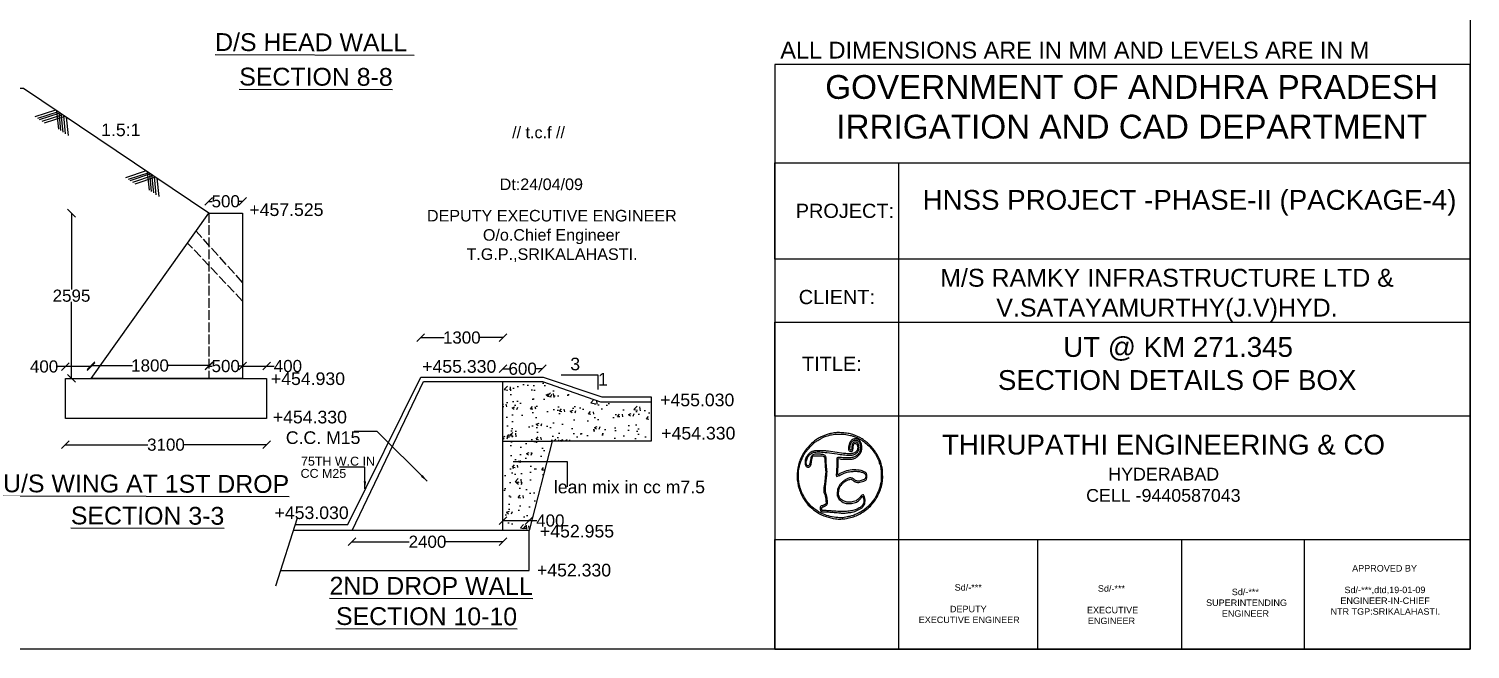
# Model space of a CAD drawing. Header units: millimetres. Extents: x 5124 to 6568637, y 2311 to 91879094.
# Drawn here: x 3734995 to 3752800, y 45938941 to 45946603 of the extents above; entities that cross this region are included whole.
import ezdxf

# ---------------------------------------------------------------- set-up
doc = ezdxf.new("R2010")
doc.units = ezdxf.units.MM
doc.header["$MEASUREMENT"] = 0
doc.linetypes.add('ACAD_ISO02W100', pattern=[15, 12, -3])
for name, color, linetype in [('DIMENSION', 7, 'Continuous'), ('DRAWING', 7, 'Continuous'), ('TEXT', 7, 'Continuous')]:
    doc.layers.add(name, color=color, linetype=linetype)
doc.styles.get("Standard").update_dxf_attribs({"font": 'arial.ttf', "height": 150})
doc.dimstyles.get("Standard").update_dxf_attribs({"dimtxt": 200, "dimasz": 110, "dimexe": 0.18, "dimexo": 0.0625, "dimgap": 0.09, "dimtad": 0, "dimtih": 1, "dimtoh": 1, "dimdec": 0, "dimzin": 0, "dimdsep": 46, "dimtxsty": 'Standard', "dimblk": 'OBLIQUE', "dimcen": 0.09, "dimse1": 1, "dimse2": 1, "dimadec": 0, "dimazin": 0, "dimtfac": 1, "dimtdec": 0, "dimtofl": 0, "dimtmove": 0, "dimatfit": 3, "dimfxl": 1, "dimtolj": 1, "dimtzin": 0, "dimarcsym": 0})

# ---------------------------------------------------------------- blocks, each defined once
blk = doc.blocks.new('_Oblique')
at = {"color": 0, "linetype": 'ByBlock', "lineweight": -2}
blk.add_line((-0.5, -0.5), (0.5, 0.5), dxfattribs=at)
blk = doc.blocks.new('*D120')
at = {"layer": 'Defpoints', "color": 0}
for p in [(3737218, 45944472), (3737218, 45944327), (3737635, 45944327)]:
    blk.add_point(p, dxfattribs=at)
at = {"layer": 'DIMENSION', "color": 0, "lineweight": -2}
for p, q in [((3737218, 45944472), (3737261, 45944472)), ((3737635, 45944472), (3737592, 45944472))]:
    blk.add_line(p, q, dxfattribs=at)
at = {"layer": 'DIMENSION', "color": 0, "lineweight": -2, "xscale": 95, "yscale": 95, "zscale": 95, "rotation": 180}
blk.add_blockref('_Oblique', (3737218, 45944472), dxfattribs=at)
at = {"layer": 'DIMENSION', "color": 0, "lineweight": -2, "xscale": 95, "yscale": 95, "zscale": 95}
blk.add_blockref('_Oblique', (3737635, 45944472), dxfattribs=at)
at = {"layer": 'DIMENSION', "color": 0, "insert": (3737427, 45944472), "char_height": 150, "attachment_point": 5}
blk.add_mtext('\\A1;500', dxfattribs=at)
blk = doc.blocks.new('*D121')
at = {"layer": 'Defpoints', "color": 0}
for p in [(3735447, 45942432), (3735447, 45942285), (3735764, 45942285)]:
    blk.add_point(p, dxfattribs=at)
at = {"layer": 'DIMENSION', "color": 0, "lineweight": -2}
for p, q in [((3735447, 45942432), (3735352, 45942432)), ((3735764, 45942432), (3735447, 45942432))]:
    blk.add_line(p, q, dxfattribs=at)
at = {"layer": 'DIMENSION', "color": 0, "lineweight": -2, "xscale": 95, "yscale": 95, "zscale": 95, "rotation": 180}
blk.add_blockref('_Oblique', (3735447, 45942432), dxfattribs=at)
at = {"layer": 'DIMENSION', "color": 0, "lineweight": -2, "xscale": 95, "yscale": 95, "zscale": 95}
blk.add_blockref('_Oblique', (3735764, 45942432), dxfattribs=at)
at = {"layer": 'DIMENSION', "color": 0, "insert": (3735183, 45942432), "char_height": 150, "attachment_point": 5}
blk.add_mtext('\\A1;400', dxfattribs=at)
blk = doc.blocks.new('*D122')
at = {"layer": 'Defpoints', "color": 0}
for p in [(3737219, 45942444), (3735764, 45942285), (3737219, 45942285)]:
    blk.add_point(p, dxfattribs=at)
at = {"layer": 'DIMENSION', "color": 0, "lineweight": -2}
for p, q in [((3735764, 45942444), (3736275, 45942444)), ((3737219, 45942444), (3736708, 45942444))]:
    blk.add_line(p, q, dxfattribs=at)
at = {"layer": 'DIMENSION', "color": 0, "lineweight": -2, "xscale": 95, "yscale": 95, "zscale": 95, "rotation": 180}
blk.add_blockref('_Oblique', (3735764, 45942444), dxfattribs=at)
at = {"layer": 'DIMENSION', "color": 0, "lineweight": -2, "xscale": 95, "yscale": 95, "zscale": 95}
blk.add_blockref('_Oblique', (3737219, 45942444), dxfattribs=at)
at = {"layer": 'DIMENSION', "color": 0, "insert": (3736492, 45942444), "char_height": 150, "attachment_point": 5}
blk.add_mtext('\\A1;1800', dxfattribs=at)
blk = doc.blocks.new('*D123')
at = {"layer": 'Defpoints', "color": 0}
for p in [(3737635, 45942437), (3737219, 45942285), (3737635, 45942285)]:
    blk.add_point(p, dxfattribs=at)
at = {"layer": 'DIMENSION', "color": 0, "lineweight": -2}
for p, q in [((3737219, 45942437), (3737261, 45942437)), ((3737635, 45942437), (3737592, 45942437))]:
    blk.add_line(p, q, dxfattribs=at)
at = {"layer": 'DIMENSION', "color": 0, "lineweight": -2, "xscale": 95, "yscale": 95, "zscale": 95, "rotation": 180}
blk.add_blockref('_Oblique', (3737219, 45942437), dxfattribs=at)
at = {"layer": 'DIMENSION', "color": 0, "lineweight": -2, "xscale": 95, "yscale": 95, "zscale": 95}
blk.add_blockref('_Oblique', (3737635, 45942437), dxfattribs=at)
at = {"layer": 'DIMENSION', "color": 0, "insert": (3737427, 45942437), "char_height": 150, "attachment_point": 5}
blk.add_mtext('\\A1;500', dxfattribs=at)
blk = doc.blocks.new('*D124')
at = {"layer": 'Defpoints', "color": 0}
for p in [(3737931, 45942437), (3737635, 45942285), (3737931, 45942285)]:
    blk.add_point(p, dxfattribs=at)
at = {"layer": 'DIMENSION', "color": 0, "lineweight": -2}
for p, q in [((3737635, 45942437), (3737931, 45942437)), ((3737931, 45942437), (3738026, 45942437))]:
    blk.add_line(p, q, dxfattribs=at)
at = {"layer": 'DIMENSION', "color": 0, "lineweight": -2, "xscale": 95, "yscale": 95, "zscale": 95, "rotation": 180}
blk.add_blockref('_Oblique', (3737635, 45942437), dxfattribs=at)
at = {"layer": 'DIMENSION', "color": 0, "lineweight": -2, "xscale": 95, "yscale": 95, "zscale": 95}
blk.add_blockref('_Oblique', (3737931, 45942437), dxfattribs=at)
at = {"layer": 'DIMENSION', "color": 0, "insert": (3738195, 45942437), "char_height": 150, "attachment_point": 5}
blk.add_mtext('\\A1;400', dxfattribs=at)
blk = doc.blocks.new('*D125')
at = {"layer": 'Defpoints', "color": 0}
for p in [(3735447, 45941792), (3737931, 45941792), (3737931, 45941466)]:
    blk.add_point(p, dxfattribs=at)
at = {"layer": 'DIMENSION', "color": 0, "lineweight": -2}
for p, q in [((3735447, 45941466), (3736465, 45941466)), ((3737931, 45941466), (3736913, 45941466))]:
    blk.add_line(p, q, dxfattribs=at)
at = {"layer": 'DIMENSION', "color": 0, "lineweight": -2, "xscale": 95, "yscale": 95, "zscale": 95, "rotation": 180}
blk.add_blockref('_Oblique', (3735447, 45941466), dxfattribs=at)
at = {"layer": 'DIMENSION', "color": 0, "lineweight": -2, "xscale": 95, "yscale": 95, "zscale": 95}
blk.add_blockref('_Oblique', (3737931, 45941466), dxfattribs=at)
at = {"layer": 'DIMENSION', "color": 0, "insert": (3736689, 45941466), "char_height": 150, "attachment_point": 5}
blk.add_mtext('\\A1;3100', dxfattribs=at)
blk = doc.blocks.new('*D126')
at = {"layer": 'Defpoints', "color": 0}
for p in [(3735522, 45944326), (3737219, 45944326), (3735447, 45942285)]:
    blk.add_point(p, dxfattribs=at)
at = {"layer": 'DIMENSION', "color": 0, "lineweight": -2}
for p, q in [((3735522, 45944326), (3735522, 45943382)), ((3735522, 45942285), (3735522, 45943229))]:
    blk.add_line(p, q, dxfattribs=at)
at = {"layer": 'DIMENSION', "color": 0, "lineweight": -2, "xscale": 95, "yscale": 95, "zscale": 95}
for p, rotation in [((3735522, 45944326), 90), ((3735522, 45942285), 270)]:
    blk.add_blockref('_Oblique', p, dxfattribs=dict(at, rotation=rotation))
at = {"layer": 'DIMENSION', "color": 0, "insert": (3735522, 45943306), "char_height": 150, "attachment_point": 5}
blk.add_mtext('\\A1;2595', dxfattribs=at)
blk = doc.blocks.new('*D128')
at = {"layer": 'Defpoints', "color": 0}
for p in [(3738987, 45940405), (3740851, 45940405), (3740851, 45940267)]:
    blk.add_point(p, dxfattribs=at)
at = {"layer": 'DIMENSION', "color": 0, "lineweight": -2}
for p, q in [((3738987, 45940267), (3739694, 45940267)), ((3740851, 45940267), (3740144, 45940267))]:
    blk.add_line(p, q, dxfattribs=at)
at = {"layer": 'DIMENSION', "color": 0, "lineweight": -2, "xscale": 95, "yscale": 95, "zscale": 95, "rotation": 180}
blk.add_blockref('_Oblique', (3738987, 45940267), dxfattribs=at)
at = {"layer": 'DIMENSION', "color": 0, "lineweight": -2, "xscale": 95, "yscale": 95, "zscale": 95}
blk.add_blockref('_Oblique', (3740851, 45940267), dxfattribs=at)
at = {"layer": 'DIMENSION', "color": 0, "insert": (3739919, 45940267), "char_height": 150, "attachment_point": 5}
blk.add_mtext('\\A1;2400', dxfattribs=at)
blk = doc.blocks.new('*D129')
at = {"layer": 'Defpoints', "color": 0}
for p in [(3740852, 45940405), (3741174, 45940529), (3741174, 45940405)]:
    blk.add_point(p, dxfattribs=at)
at = {"layer": 'DIMENSION', "color": 0, "lineweight": -2}
for p, q in [((3740852, 45940529), (3741174, 45940529)), ((3741174, 45940529), (3741269, 45940529))]:
    blk.add_line(p, q, dxfattribs=at)
at = {"layer": 'DIMENSION', "color": 0, "lineweight": -2, "xscale": 95, "yscale": 95, "zscale": 95, "rotation": 180}
blk.add_blockref('_Oblique', (3740852, 45940529), dxfattribs=at)
at = {"layer": 'DIMENSION', "color": 0, "lineweight": -2, "xscale": 95, "yscale": 95, "zscale": 95}
blk.add_blockref('_Oblique', (3741174, 45940529), dxfattribs=at)
at = {"layer": 'DIMENSION', "color": 0, "insert": (3741437, 45940529), "char_height": 150, "attachment_point": 5}
blk.add_mtext('\\A1;400', dxfattribs=at)
blk = doc.blocks.new('*D130')
at = {"layer": 'Defpoints', "color": 0}
for p in [(3741339, 45942404), (3740851, 45942246), (3741339, 45942246)]:
    blk.add_point(p, dxfattribs=at)
at = {"layer": 'DIMENSION', "color": 0, "lineweight": -2}
for p, q in [((3740851, 45942404), (3740929, 45942404)), ((3741339, 45942404), (3741261, 45942404))]:
    blk.add_line(p, q, dxfattribs=at)
at = {"layer": 'DIMENSION', "color": 0, "lineweight": -2, "xscale": 95, "yscale": 95, "zscale": 95, "rotation": 180}
blk.add_blockref('_Oblique', (3740851, 45942404), dxfattribs=at)
at = {"layer": 'DIMENSION', "color": 0, "lineweight": -2, "xscale": 95, "yscale": 95, "zscale": 95}
blk.add_blockref('_Oblique', (3741339, 45942404), dxfattribs=at)
at = {"layer": 'DIMENSION', "color": 0, "insert": (3741095, 45942404), "char_height": 150, "attachment_point": 5}
blk.add_mtext('\\A1;600', dxfattribs=at)
blk = doc.blocks.new('*D131')
at = {"layer": 'Defpoints', "color": 0}
for p in [(3739836, 45942789), (3739836, 45942301), (3740851, 45942246)]:
    blk.add_point(p, dxfattribs=at)
at = {"layer": 'DIMENSION', "color": 0, "lineweight": -2}
for p, q in [((3739836, 45942789), (3740126, 45942789)), ((3740851, 45942789), (3740560, 45942789))]:
    blk.add_line(p, q, dxfattribs=at)
at = {"layer": 'DIMENSION', "color": 0, "lineweight": -2, "xscale": 95, "yscale": 95, "zscale": 95, "rotation": 180}
blk.add_blockref('_Oblique', (3739836, 45942789), dxfattribs=at)
at = {"layer": 'DIMENSION', "color": 0, "lineweight": -2, "xscale": 95, "yscale": 95, "zscale": 95}
blk.add_blockref('_Oblique', (3740851, 45942789), dxfattribs=at)
at = {"layer": 'DIMENSION', "color": 0, "insert": (3740343, 45942789), "char_height": 150, "attachment_point": 5}
blk.add_mtext('\\A1;1300', dxfattribs=at)

msp = doc.modelspace()

# ---------------------------------------------------------------- hatches: boundary and pattern name
at = {"layer": 'DRAWING'}
h = msp.add_hatch(dxfattribs=at)
h.set_pattern_fill('AR-CONC,_O', color=256, scale=50)
h.set_pattern_definition([(50, (0, 0), (358.6300913, -31.3760675), [37.5, -412.5]), (355, (0, 0), (-69.3756668, 376.0960669), [30, -330]), (100.4514, (29.9, -2.6), (289.2546909, 344.719771), [31.870095, -350.571056]), (46.1842, (0, 100), (533.6205243, -82.759507), [56.25, -618.75]), (96.6356, (44.47, 93.1), (467.331353, 487.0589355), [47.805144, -525.8565]), (351.1842, (0, 100), (467.3309726, 487.0593005), [45, -495]), (21, (50, 75), (298.453526, -201.3094453), [37.5, -412.5]), (326, (50, 75), (121.657666, 362.5750225), [30, -330]), (71.4514, (74.87, 58.22), (420.1113143, 161.2652484), [31.870095, -350.571056]), (37.5, (0, 0), (6.07992766, 166.4469269), [0, -326, 0, -335, 0, -331.25]), (7.5, (0, 0), (131.5347687, 197.20585594), [0, -191, 0, -318.5, 0, -126.25]), (327.5, (-111.5, 0), (266.9112181, -11.27743587), [0, -125, 0, -390, 0, -517.5]), (317.5, (-161.5, 0), (291.5930847, 50.0524912), [0, -162.5, 0, -259, 0, -367.5])])
h.paths.add_polyline_path([(3742684, 45941995), (3742057.6, 45941995), (3741339.4, 45942245.6), (3740850.7, 45942245.6), (3740850.7, 45941508.3), (3741461.5, 45941508.3), (3742684, 45941508.3)])
h.paths.add_polyline_path([(3741461.5, 45941508.3), (3740850.7, 45941508.3), (3740850.7, 45940404.6), (3741173.7, 45940404.6)])

# ---------------------------------------------------------------- linework, layer by layer
for points in [[(3744925.6, 45941609.4, 0.011371), (3744867.3, 45941595.3, 0.02579), (3744824.1, 45941581.5, 0.027062), (3744783.8, 45941563.6, 0.013799), (3744735.2, 45941537.2, 0.049276), (3744691.4, 45941505.5, 0.020623), (3744638.7, 45941455.1, 0.020736), (3744589.4, 45941399.3, 0.039557), (3744555.5, 45941350.1, 0.070595), (3744501.2, 45941215.3, 0.067578), (3744485.4, 45941068.7, 0.067285), (3744509.3, 45940922.7, 0.06891), (3744571, 45940789.5, 0.057705), (3744643.6, 45940701, 0.054334), (3744735.9, 45940629.3, 0.05355), (3744842.9, 45940578.4, 0.052844), (3744958.6, 45940551.1, 0.040381), (3745023.8, 45940548.1, 0.03202), (3745093.9, 45940555.1, 0.031364), (3745164.3, 45940571.2, 0.03411), (3745230.1, 45940595.8, 0.075635), (3745361.8, 45940681.3, 0.073326), (3745463.7, 45940803, 0.073591), (3745525.9, 45940948.5, 0.077104), (3745542, 45941103.4, 0.004861), (3745539.4, 45941146.4, 0.019003), (3745536.6, 45941172.8, 0.02286), (3745532, 45941196.5, 0.009468), (3745523.7, 45941228.1, 0.065489), (3745472.7, 45941346.7, 0.057691), (3745390.9, 45941453.7, 0.058022), (3745287.4, 45941538.7, 0.068022), (3745172.3, 45941592.3, 0.035725), (3745114.4, 45941605.8, 0.021943), (3745044.7, 45941613.7, 0.021989), (3744976.9, 45941615.4, 0.048915)], [(3745144.6, 45941580.9, -0.010053), (3745182.6, 45941570, -0.02116), (3745211.5, 45941559.8, -0.022523), (3745238.3, 45941547.5, -0.013074), (3745269.3, 45941530.6, -0.040153), (3745327.4, 45941490.3, -0.032263), (3745383, 45941438.4, -0.031944), (3745432, 45941379.1, -0.036921), (3745470.5, 45941316.8, -0.012801), (3745483.5, 45941290.1, -0.018323), (3745493.6, 45941265.7, -0.011926), (3745500.6, 45941245.4, -0.421559), (3745498.5, 45941241.4, 0.438354), (3745498.1, 45941240.8, 0.035377), (3745499.1, 45941238.8, 0.030088), (3745500.7, 45941236.1, 0.016409), (3745503.1, 45941233.1, -0.136522), (3745514.5, 45941207.6, -0.015322), (3745522.1, 45941143.8, -0.019775), (3745525.3, 45941075.5, -0.035566), (3745521.8, 45941019.5, -0.046854), (3745498.4, 45940918.1, -0.049001), (3745456.7, 45940824.6, -0.049074), (3745397.7, 45940741, -0.047266), (3745322.9, 45940669.4, -0.036649), (3745282.5, 45940642, -0.020541), (3745229.9, 45940614.6, -0.020402), (3745177, 45940592.2, -0.050634), (3745136.3, 45940581.5, 0.011096), (3745128.7, 45940580.2, 0.006376), (3745119.7, 45940578.2, 0.006368), (3745110.6, 45940576, 0.010561), (3745103, 45940573.9, -0.075797), (3745032.9, 45940563.8, -0.036256), (3744942, 45940571.2, -0.035773), (3744849.5, 45940592.4, -0.053967), (3744773.6, 45940624.9, -0.043816), (3744687.7, 45940683.7, -0.050353), (3744617.7, 45940754.1, -0.04992), (3744562.7, 45940837.6, -0.041857), (3744521.4, 45940935.4, -0.041799), (3744509.3, 45940986.8, -0.022952), (3744502.8, 45941051, -0.022835), (3744502.1, 45941116.6, -0.036198), (3744508.1, 45941172.5, -0.027029), (3744519.7, 45941221.4, -0.021589), (3744537.3, 45941272.6, -0.021847), (3744558.9, 45941321.3, -0.030803), (3744582.6, 45941362.4, -0.030973), (3744611.6, 45941400.7, -0.014365), (3744653.5, 45941446.9, -0.013732), (3744696.6, 45941489.3, -0.048124), (3744727.5, 45941512.9, -0.015617), (3744752.1, 45941527.2, -0.006514), (3744786.1, 45941545, -0.006284), (3744819.8, 45941561.6, -0.02113), (3744842.5, 45941571.2, -0.047647), (3744910.4, 45941589.5, -0.034153), (3744988.7, 45941597.4, -0.033468), (3745069.4, 45941594.6, -0.039389)], [(3745175.1, 45941533.2, 0.079905), (3745161.2, 45941524.6, 0.042826), (3745147, 45941510.1, 0.042991), (3745135.8, 45941493.7, 0.097401), (3745131.1, 45941479.5, -0.017144), (3745129.9, 45941471.6, -0.007361), (3745127.6, 45941461, -0.007273), (3745124.9, 45941449.9, -0.009527), (3745122.1, 45941439.8, 0.057314), (3745118.6, 45941419.9, 0.105744), (3745121, 45941403.8, 0.129803), (3745129.2, 45941392.2, 0.112787), (3745142.5, 45941385.4, 0.089359), (3745158.3, 45941384.4, 0.205539), (3745168.5, 45941390.1, 0.119945), (3745174.7, 45941404.4, 0.023277), (3745178.2, 45941432.5, -0.017196), (3745181.5, 45941461.3, -0.101894), (3745186.7, 45941475.4, -0.209902), (3745195.1, 45941481.2, -0.109281), (3745208.2, 45941480.9, -0.199104), (3745224.5, 45941468.7, -0.104543), (3745232.9, 45941444.3, -0.087788), (3745231.3, 45941414.6, -0.092435), (3745219.6, 45941387.8, -0.140361), (3745192.4, 45941365.2, -0.085225), (3745151.5, 45941354.9, -0.045138), (3745087.2, 45941355.8, -0.010085), (3744978.3, 45941369.5, 0.001129), (3744872.7, 45941384.6, 0.010475), (3744826.9, 45941390.1, 0.019654), (3744792.2, 45941392.1, 0.009807), (3744748.3, 45941392.1, 0.021045), (3744701.9, 45941389.3, 0.064199), (3744671.2, 45941382, 0.07759), (3744646.7, 45941368.2, 0.04157), (3744621.2, 45941344.3, 0.033858), (3744603.7, 45941322.1, 0.055821), (3744592.5, 45941301, 0.056084), (3744586.3, 45941278, 0.03454), (3744584, 45941250.1, 0.036481), (3744585.6, 45941222, 0.103396), (3744592.1, 45941203.5, 0.148662), (3744603.8, 45941193.1, 0.109578), (3744620.7, 45941189.3, 0.120124), (3744637.5, 45941193.4, 0.145), (3744649.1, 45941204.5, 0.076305), (3744657.4, 45941226.4, 0.015923), (3744664.8, 45941266.8, -0.009484), (3744668.2, 45941286.9, -0.012925), (3744672.1, 45941304.9, -0.009784), (3744675.9, 45941319.5, -0.12767), (3744678.7, 45941324.3, -0.187867), (3744689.7, 45941329.2, -0.006627), (3744736.9, 45941330.6, -0.01166), (3744782.6, 45941330.3, -0.060862), (3744807.5, 45941326.5, -0.161099), (3744817.8, 45941319.5, -0.110854), (3744823.9, 45941306.7, -0.037878), (3744827.4, 45941281.5, -0.003666), (3744831, 45941219.8, 0.004284), (3744832.4, 45941197.3, 0.004704), (3744834.1, 45941175.5, 0.004401), (3744835.8, 45941156.9, 0.023561), (3744837.4, 45941146.8, -0.066487), (3744838.6, 45941129, -0.007257), (3744835.2, 45941087.9, -0.006419), (3744828.7, 45941028.2, -0.001903), (3744817.2, 45940937.1, 0.0101), (3744814.2, 45940910.1, 0.046767), (3744814.3, 45940894.4, 0.054451), (3744817.3, 45940880.1, 0.016832), (3744824.8, 45940859.5, -0.025497), (3744830.6, 45940842.6, -0.017703), (3744835.5, 45940823.1, -0.016989), (3744839.3, 45940802.2, -0.017395), (3744841.5, 45940781.3), (3744844.8, 45940736.5), (3744823.5, 45940724.5, -0.015536), (3744814.7, 45940719.9, -0.017122), (3744805.9, 45940716.1, -0.016739), (3744798.2, 45940713.3, -0.078777), (3744793.6, 45940712.5, 0.131176), (3744782.5, 45940709.6, 0.136592), (3744774.5, 45940701.5, 0.106124), (3744770.6, 45940688.6, 0.058162), (3744771.1, 45940672, 0.016688), (3744772.8, 45940662.7, 0.019181), (3744775.1, 45940654, 0.018627), (3744777.6, 45940646.8, 0.096084), (3744779.8, 45940643.3, 0.155202), (3744783.7, 45940641.1, 0.015688), (3744794.3, 45940639.2, 0.01847), (3744807.5, 45940637.8, 0.013691), (3744822, 45940637.2, -0.011921), (3744871.5, 45940635.4, -0.00413), (3744942.7, 45940630.5, -0.001098), (3745018.2, 45940624.4, -0.118504), (3745027.9, 45940621.3, 0.16291), (3745038.9, 45940618.7, 0.003581), (3745094.1, 45940624.2, 0.008625), (3745147.1, 45940630.8, 0.028406), (3745181.6, 45940637.7, 0.032579), (3745214.3, 45940648.5, 0.025466), (3745248.1, 45940664.3, 0.026004), (3745277.9, 45940682.2, 0.061344), (3745297.5, 45940699.1, 0.068447), (3745314.7, 45940724.3, 0.076262), (3745323.7, 45940752.4, 0.067476), (3745324.4, 45940784.6, 0.040065), (3745317, 45940822.3, 0.044341), (3745310.2, 45940840.4, 0.167899), (3745301.8, 45940848.8, 0.248042), (3745292.2, 45940848.5, 0.093969), (3745281.8, 45940839.6, -0.014529), (3745248.4, 45940800.7, -0.059632), (3745225, 45940780.4, -0.07471), (3745200.2, 45940768.5, -0.031322), (3745164.1, 45940759.8, -0.011719), (3745141, 45940756.4, -0.030157), (3745124.1, 45940755.3, -0.035481), (3745109, 45940756.3, -0.022756), (3745091.6, 45940759.5, -0.041651), (3745064.7, 45940768.2, -0.044873), (3745040.4, 45940781, -0.048687), (3745020.7, 45940796.6, -0.078972), (3745007.9, 45940813.7, -0.088886), (3745000, 45940838.2, -0.038681), (3744998.2, 45940872.4, -0.038538), (3745001.7, 45940907.5, -0.068656), (3745010.6, 45940935.1, -0.047822), (3745026.8, 45940961.7, -0.035478), (3745049.4, 45940987.8, -0.035754), (3745075.1, 45941010.1, -0.052131), (3745100.8, 45941025.6, -0.030465), (3745128.2, 45941036.3, -0.089851), (3745148.1, 45941039, -0.11423), (3745164.9, 45941034.3, -0.067663), (3745181.7, 45941022, 0.096235), (3745203.1, 45941008, 0.073317), (3745230.3, 45941001.4, 0.064558), (3745261.5, 45941002.5, 0.048869), (3745294.6, 45941011.4, 0.015923), (3745325.2, 45941024, 0.109612), (3745338.2, 45941033.7, 0.141247), (3745344.2, 45941046.9, 0.03256), (3745346.3, 45941071.5, 0.013265), (3745346.2, 45941090.6, 0.061516), (3745344.4, 45941101.5, 0.091027), (3745340.5, 45941109.4, 0.050414), (3745333.1, 45941117.5, 0.128873), (3745274.7, 45941147.1, 0.05989), (3745189.5, 45941155.2, 0.055893), (3745096.4, 45941142.3, 0.065288), (3745013.5, 45941109.3, -0.008116), (3745003.5, 45941103.9, -0.012981), (3744994.7, 45941099.7, -0.006773), (3744987.4, 45941096.5, -0.304845), (3744985.8, 45941096.8, -0.211798), (3744985.1, 45941098.6, -0.000838), (3744986.3, 45941120.5, -0.003985), (3744987.8, 45941145.6, -0.002472), (3744990, 45941175.1, 0.004385), (3744992.1, 45941205.9, 0.005065), (3744993.6, 45941235.3, 0.004554), (3744994.4, 45941260.2, 0.029433), (3744994, 45941272.8), (3744991.9, 45941294.1), (3745017, 45941290.2, 0.022308), (3745030.7, 45941288.7, 0.005402), (3745053.4, 45941287.5, 0.005531), (3745079.6, 45941286.6, 0.005473), (3745105.8, 45941286.4, 0.006594), (3745142.9, 45941286.9, 0.031106), (3745164.1, 45941288.8, 0.045299), (3745181, 45941293, 0.025886), (3745200.5, 45941300.9, 0.074598), (3745236.8, 45941325, 0.070434), (3745265.2, 45941359.1, 0.07263), (3745282.4, 45941398.6, 0.089071), (3745285.9, 45941438.8, 0.01957), (3745282.2, 45941467.7, 0.056074), (3745276.5, 45941487.2, 0.065261), (3745267.3, 45941503.2, 0.034277), (3745252.1, 45941520.5, 0.027009), (3745241.5, 45941529.9, 0.068734), (3745232.8, 45941535, 0.07176), (3745223.2, 45941537.5, 0.031521), (3745210, 45941538.2, 0.016443), (3745200.1, 45941537.7, 0.015199), (3745189.9, 45941536.6, 0.015395), (3745181, 45941535, 0.04795)], [(3745234.2, 45941515, -0.056619), (3745249.7, 45941499.1, -0.070112), (3745260, 45941481.1, -0.063176), (3745265.7, 45941459.6, -0.036102), (3745267.2, 45941432.6, -0.026103), (3745265.3, 45941405.1, -0.05922), (3745260.4, 45941384.9, -0.061276), (3745251, 45941366.8, -0.029698), (3745235, 45941346.2, -0.094532), (3745203.7, 45941321.7, -0.069609), (3745162.1, 45941307.2, -0.05177), (3745107, 45941302.1, -0.023109), (3745034.2, 45941306.3, 0.014899), (3744997.9, 45941309, 0.124815), (3744982, 45941305.6, 0.252886), (3744975.2, 45941296.2, 0.073732), (3744975.6, 45941277.7, -0.042717), (3744976.6, 45941265.1, -0.005288), (3744976.2, 45941237.5, -0.006212), (3744975, 45941204.7, -0.005103), (3744972.9, 45941169.7, 0.004606), (3744970.6, 45941131.9, 0.010714), (3744969.8, 45941103.5, 0.007341), (3744969.9, 45941082, 0.193504), (3744972.1, 45941076.8, 0.272952), (3744976.9, 45941075.6, 0.017404), (3744991, 45941080.2, 0.018882), (3745009.9, 45941087.9, 0.007944), (3745034.7, 45941099.7, -0.00991), (3745068.3, 45941115.4, -0.029968), (3745091.9, 45941124.2, -0.03192), (3745115.6, 45941129.9, -0.012489), (3745148.9, 45941134.7, -0.031624), (3745205.3, 45941138, -0.042774), (3745256.2, 45941133.3, -0.049658), (3745297.8, 45941121.5, -0.102801), (3745325.9, 45941103, -0.146745), (3745331.3, 45941092.9, -0.055372), (3745332.8, 45941076.8, -0.054274), (3745330.7, 45941059.8, -0.094139), (3745324.8, 45941046.9, -0.119575), (3745312.5, 45941036.1, -0.039208), (3745290.2, 45941026.5, -0.03788), (3745263.7, 45941019.7, -0.043914), (3745237.9, 45941017.4, -0.027336), (3745222.8, 45941018.3, -0.068469), (3745212.1, 45941020.9, -0.065144), (3745202.3, 45941026.5, -0.022939), (3745189.7, 45941036.8, 0.07041), (3745168.4, 45941051.2, 0.111511), (3745147.1, 45941056.2, 0.08847), (3745122.2, 45941052, 0.032101), (3745089.2, 45941037.8, 0.049567), (3745061.1, 45941019.8, 0.035227), (3745033.5, 45940994.5, 0.034846), (3745009.3, 45940965.2, 0.044392), (3744991.6, 45940935.1, 0.072348), (3744984.8, 45940913, 0.020236), (3744980.7, 45940877, 0.012952), (3744979, 45940840.9, 0.265664), (3744984, 45940831.6, -0.115377), (3744986.1, 45940829.6, -0.049412), (3744987.8, 45940826.1, -0.04534), (3744989, 45940821.8, -0.044785), (3744989.4, 45940817.3, 0.179828), (3744995, 45940802.3, 0.032309), (3745016.3, 45940780.6, 0.035345), (3745042.1, 45940760.6, 0.067561), (3745065.7, 45940749.1, 0.028537), (3745093, 45940741.8, 0.039847), (3745118, 45940738.6, 0.038236), (3745144, 45940739.4, 0.023572), (3745174.3, 45940744.1, 0.033201), (3745205.4, 45940752.7, 0.052304), (3745230.5, 45940764.5, 0.054197), (3745251.9, 45940780.9, 0.038969), (3745272.1, 45940803.3, -0.007998), (3745279.8, 45940813, -0.011914), (3745286.9, 45940821.2, -0.007046), (3745293, 45940827.8, -0.189724), (3745295.1, 45940828.8, -0.31512), (3745296.8, 45940827.7, -0.012989), (3745299.6, 45940820.7, -0.018519), (3745302.6, 45940811.7, -0.0116), (3745305.4, 45940801, -0.076654), (3745308.7, 45940760.9, -0.116551), (3745298.4, 45940727.6, -0.101292), (3745272.7, 45940699.3, -0.047771), (3745230.2, 45940674, -0.047916), (3745175.1, 45940654.1, -0.038807), (3745113.2, 45940643.4, -0.030246), (3745037, 45940640.8, -0.013533), (3744936.7, 45940646.1, 0.003397), (3744904.5, 45940648.5, 0.003258), (3744871.7, 45940650.5, 0.003226), (3744842.8, 45940651.8, 0.011736), (3744824.5, 45940652.1), (3744789.8, 45940651.9), (3744789.8, 45940668.4), (3744789.8, 45940681.2), (3744789.8, 45940689, -0.255878), (3744790.9, 45940691, -0.021331), (3744796.2, 45940694, -0.024284), (3744803.2, 45940697.3, -0.016153), (3744811.5, 45940700.4, 0.029102), (3744820.9, 45940704.1, 0.019825), (3744831, 45940709.4, 0.020023), (3744840.5, 45940715.3, 0.037497), (3744847.5, 45940720.9, 0.047773), (3744855.6, 45940730, 0.109676), (3744859.3, 45940738.4, 0.059805), (3744860.2, 45940750.5, 0.007063), (3744858.7, 45940777.4, 0.017193), (3744856.7, 45940796.4, 0.01193), (3744853.1, 45940817.6, 0.012048), (3744848.8, 45940837.9, 0.024163), (3744844.2, 45940853.7, -0.021994), (3744838.3, 45940873.4, -0.038871), (3744835.4, 45940890.2, -0.030789), (3744834.9, 45940909.7, -0.009072), (3744836.4, 45940939.6, -0.001709), (3744838, 45940961.1, -0.001884), (3744839.7, 45940981.8, -0.001751), (3744841.3, 45940999.6, -0.009616), (3744842.3, 45941009.1, 0.002783), (3744851, 45941078.8, 0.015642), (3744854.3, 45941116.2, 0.027419), (3744854.3, 45941143.4, 0.025052), (3744851.4, 45941171.3, -0.013359), (3744849, 45941189.8, -0.007032), (3744847, 45941212.8, -0.006991), (3744845.7, 45941236.4, -0.010691), (3744845.2, 45941256.9, 0.009817), (3744844.4, 45941294, 0.054013), (3744841.4, 45941313.9, 0.099692), (3744835.2, 45941326.6, 0.084336), (3744824.2, 45941336.8, 0.111049), (3744804.5, 45941344.2, 0.01671), (3744762.1, 45941348.6, 0.019303), (3744718.8, 45941350, 0.061247), (3744690, 45941346.3, 0.116126), (3744673.5, 45941337.6, 0.097571), (3744661.4, 45941322, 0.067516), (3744653, 45941297.9, 0.026486), (3744647.8, 45941262.9, -0.029178), (3744643.2, 45941232.4, -0.08956), (3744635.4, 45941213.2, -0.186289), (3744624.8, 45941205.4, -0.209405), (3744612.4, 45941207.2, -0.132851), (3744603.1, 45941217.3, -0.091992), (3744598.5, 45941232.1, -0.064225), (3744598.7, 45941252.5, -0.027894), (3744604, 45941279.1, -0.043994), (3744613, 45941304.7, -0.055217), (3744625.9, 45941326.4, -0.053692), (3744643.5, 45941345.1, -0.038475), (3744666.7, 45941362.1, -0.115688), (3744703.3, 45941374.4, -0.031518), (3744764.6, 45941376.3, -0.022483), (3744852.1, 45941369.6, -0.007666), (3744978.3, 45941352.2, 0.006179), (3745017, 45941346.8, 0.0054), (3745057.6, 45941342, 0.005436), (3745094.3, 45941338.5, 0.016056), (3745119.7, 45941337.2, 0.009603), (3745148, 45941337.2, 0.036421), (3745165.7, 45941338.8, 0.048057), (3745180.3, 45941342.7, 0.026799), (3745197.3, 45941350.1, 0.051449), (3745221, 45941365.1, 0.079901), (3745237.3, 45941382.9, 0.083725), (3745246.7, 45941404.3, 0.062275), (3745249.9, 45941430, 0.027547), (3745249.2, 45941442.8, 0.025908), (3745247.1, 45941455.8, 0.027051), (3745243.8, 45941467.8, 0.042534), (3745239.6, 45941477.6, 0.029286), (3745232.9, 45941488.6, 0.113768), (3745227, 45941493.9, 0.10469), (3745219.2, 45941496.3, 0.022841), (3745204.9, 45941497, 0.022154), (3745190.6, 45941496.3, 0.107946), (3745182.9, 45941493.9, 0.118554), (3745177.3, 45941488.6, 0.029201), (3745171, 45941477.6, 0.04357), (3745167.1, 45941467.9, 0.022936), (3745164, 45941455.4, 0.022268), (3745161.9, 45941441.9, 0.027017), (3745161.3, 45941429, -0.013965), (3745160.9, 45941415.3, -0.050225), (3745159.5, 45941406.6, -0.097184), (3745157.1, 45941401.7, -0.23583), (3745153.6, 45941399.9, -0.162421), (3745143.9, 45941403.2, -0.180712), (3745138.6, 45941411.4, -0.084641), (3745138, 45941426.8, -0.019045), (3745142.3, 45941452.7, -0.042593), (3745151.5, 45941483.9, -0.090406), (3745164.7, 45941505.2, -0.113659), (3745182.3, 45941517.6, -0.096515), (3745204.6, 45941521.9, -0.029399), (3745213.3, 45941521.4, -0.028215), (3745222, 45941519.9, -0.029397), (3745229.5, 45941517.6, -0.08398)]]:
    msp.add_lwpolyline(points, format="xyb", close=True)
at = {"layer": 'DIMENSION'}
for points in [[(3741571.8, 45942329.5), (3742024.2, 45942329.5)], [(3742024.2, 45942329.5), (3742024.2, 45942149.8)]]:
    msp.add_lwpolyline(points, dxfattribs=at)
at = {"layer": 'DRAWING'}
for p, q in [((3738309.8, 45940557.4), (3738042.4, 45939717.2)), ((3741173.7, 45940404.6), (3738264.8, 45940405.1)), ((3741173.7, 45939914.6), (3741173.7, 45940404.6)), ((3738104.1, 45939914.6), (3741173.7, 45939914.6))]:
    msp.add_line(p, q, dxfattribs=at)
for points in [[(3721568.5, 45959059.4), (3752799.6, 45959059.4), (3752799.6, 45938941), (3721568.5, 45938941)], [(3737634.7, 45942285.3), (3735764.4, 45942285.3), (3737219, 45944327.4), (3737634.7, 45944327.4)], [(3735447, 45942285.3), (3737931, 45942285.3), (3737931, 45941791.7), (3735447, 45941791.7)], [(3741173.7, 45940404.6), (3740850.7, 45940404.6), (3740850.7, 45941508.3), (3741461.5, 45941508.3)]]:
    msp.add_lwpolyline(points, close=True, dxfattribs=at)
for points in [[(3737219, 45944326.1), (3734929, 45945865), (3733333.4, 45945865), (3732572.4, 45945489.6)], [(3735323.6, 45945599.8), (3735068.4, 45945515.4)], [(3735356.5, 45945577.7), (3735101.3, 45945493.3)], [(3735378.7, 45945562.8), (3735123.4, 45945478.4)], [(3735409.8, 45945541.9), (3735154.6, 45945457.5)], [(3735440.1, 45945521.5), (3735184.9, 45945437.1)], [(3735337.4, 45945590.5), (3735359.7, 45945363.9)], [(3735365, 45945572), (3735387.3, 45945345.3)], [(3735391.1, 45945554.4), (3735413.4, 45945327.8)], [(3735422.2, 45945533.6), (3735444.5, 45945306.9)], [(3735456.7, 45945510.4), (3735479, 45945283.7)], [(3736443.6, 45944847.2), (3736188.4, 45944762.8)], [(3736476.5, 45944825), (3736221.3, 45944740.7)], [(3736498.6, 45944810.2), (3736243.4, 45944725.8)], [(3736457.3, 45944837.9), (3736479.7, 45944611.2)], [(3736484.9, 45944819.4), (3736507.2, 45944592.7)], [(3736529.7, 45944789.3), (3736274.5, 45944704.9)], [(3736560.1, 45944768.9), (3736304.8, 45944684.5)], [(3736511, 45944801.8), (3736533.4, 45944575.2)], [(3736542.1, 45944780.9), (3736564.4, 45944554.3)], [(3736576.6, 45944757.8), (3736598.9, 45944531.1)], [(3738285.2, 45940480.2), (3738934, 45940480.2), (3739835.6, 45942301.2), (3741349.8, 45942301.2), (3742071.9, 45942058.1), (3742684, 45942058.1), (3742684, 45941995)], [(3738987.4, 45940404.9), (3739869.1, 45942245.6), (3740850.7, 45942245.6)], [(3740850.7, 45941508.3), (3740850.7, 45942245.6), (3741339.4, 45942245.6), (3742057.6, 45941995), (3742684, 45941995), (3742684, 45941508.3), (3741461.5, 45941508.3)]]:
    msp.add_lwpolyline(points, dxfattribs=at)
at = {"layer": 'DRAWING', "linetype": 'ACAD_ISO02W100', "ltscale": 10}
for points in [[(3737219, 45944327.4), (3737219, 45942285.3)], [(3737634.7, 45943470.4), (3737060.9, 45944105.5)], [(3737634.7, 45943240.9), (3736955.1, 45943956.9)]]:
    msp.add_lwpolyline(points, dxfattribs=at)
at = {"layer": 'TEXT'}
for points in [[(3752799.6, 45946163.9), (3744211.9, 45946163.9), (3744211.9, 45938941), (3752799.6, 45938941)], [(3744211.9, 45944947.1), (3752799.6, 45944947.1), (3752799.6, 45943756.4), (3744211.9, 45943756.4)], [(3744211.9, 45942978.9), (3752799.6, 45942978.9), (3752799.6, 45941816.9), (3744211.9, 45941816.9)], [(3744211.9, 45940296.2), (3752799.6, 45940296.2), (3752799.6, 45938941), (3744211.9, 45938941)]]:
    msp.add_lwpolyline(points, close=True, dxfattribs=at)
for points in [[(3745736.8, 45944947.1), (3745736.8, 45938941)], [(3747452.8, 45940296.2), (3747452.8, 45938941)], [(3749234.6, 45940296.2), (3749234.6, 45938941)], [(3750747.4, 45940296.2), (3750747.4, 45938941)]]:
    msp.add_lwpolyline(points, dxfattribs=at)

# ---------------------------------------------------------------- texts
for s, p in [('%%UD/S HEAD WALL ', (3737295.5, 45946329.4)), ('%%USECTION 8-8', (3737593.8, 45945903.3)), ('%%UU/S WING AT 1ST DROP', (3734676.3, 45940879.2)), ('%%USECTION 3-3', (3735513.7, 45940482.4)), ('%%U2ND DROP WALL', (3738709.4, 45939615.2)), ('%%USECTION 10-10', (3738788.9, 45939240))]:
    msp.add_text(s, height=220, rotation=359.8588, dxfattribs=at).set_placement(p)
for s, height, p in [('1.5:1', 156.12, (3735888.2, 45945277.1)), ('// t.c.f //', 142.497, (3740964.7, 45945251.7)), ('Dt:24/04/09', 142.497, (3740811, 45944611.4)), ('+457.525', 156.12, (3737719.1, 45944290.9)), ('+455.330', 156.12, (3739853.9, 45942355)), ('3', 156.1, (3741683, 45942384.9)), ('+454.930', 156.12, (3737985.3, 45942203.5)), ('1', 156.1, (3742026.6, 45942197)), ('+455.030', 156.12, (3742794, 45941941.2)), ('+454.330', 156.12, (3738008.5, 45941729.6)), (' C.C. M15  ', 156.123, (3738109.2, 45941475.5)), ('+454.330', 156.12, (3742807.4, 45941530.3)), ('75TH W.C IN', 110, (3738357.3, 45941207.7)), ('CC M25', 110, (3738351.7, 45941057.1)), ('lean mix in cc m7.5', 156.123, (3741480.6, 45940866.1)), ('+453.030', 156.12, (3738030.3, 45940548.3)), ('+452.955', 156.12, (3741308.9, 45940320.4)), ('+452.330', 156.12, (3741271.9, 45939839.3))]:
    msp.add_text(s, height=height, dxfattribs=at).set_placement(p)
at = {"layer": 'TEXT', "attachment_point": 1}
for s, insert, char_height, width in [('ALL DIMENSIONS ARE IN MM AND LEVELS ARE IN M', (3744277.9, 45946443.5), 207.411, 7401.741), ('\\pi551.98;DEPUTY EXECUTIVE ENGINEER\\P\\pi1243;O/o.Chief Engineer\\P\\pi1040.7;T.G.P.,SRIKALAHASTI.', (3739360.8, 45944366.2), 142.497, 4172.21), ('PROJECT:', (3744468.2, 45944442.9), 175.92, 1641.403), ('\\pi12.553;M/S RAMKY INFRASTRUCTURE LTD &\\P\\pi705.82;V.SATAYAMURTHY(J.V)HYD.', (3746240, 45943638.4), 220.845, 5600.319), ('CLIENT:', (3744505.5, 45943378.2), 175.92, 1641.403), ('\\pi2402;UT @ KM 271.345\\P\\pi1595;SECTION DETAILS OF BOX', (3745370.6, 45942795.7), 244.867, 7601.349), ('TITLE:', (3744546, 45942553.7), 175.92, 953.951), ('\\pi1075.5;THIRUPATHI ENGINEERING & CO\\P\\pi3130.8;{\\H0.64302x;HYDERABAD\\P\\pi2857.2;CELL -9440587043}', (3745198.7, 45941589.6), 244.867, 7601.349), ('\\pi272.13;APPROVED BY\\P\\pi672.1;\\P\\pi177.17;Sd/-***,dtd,19-01-09 \\P\\pi126.75;ENGINEER-IN-CHIEF\\P\\pi4.6542;NTR TGP:SRIKALAHASTI.', (3751069.6, 45939979.5), 79.96, 1344.198), ('\\pi1843.6;Sd/-***\\P\\pi2006.7;\\P\\pi1784.9;DEPUTY \\P\\pi1368.1; EXECUTIVE ENGINEER', (3744588.3, 45939743.4), 79.96, 4013.445), ('\\pi1843.6;Sd/-***\\P\\pi1991.2; \\P\\pi1677.6; EXECUTIVE \\P\\pi1720.1;ENGINEER', (3746357.1, 45939730.6), 79.96, 4013.445), ('\\pi1843.6;Sd/-***\\P\\pi1495.1; SUPERINTENDING  \\P\\pi1720.1;ENGINEER', (3748011.1, 45939688), 79.96, 4013.445)]:
    msp.add_mtext(s, dxfattribs=dict(at, insert=insert, char_height=char_height, width=width))
at = {"layer": 'TEXT', "color": 7, "width": 8379.968, "attachment_point": 5}
for s, insert, char_height in [('GOVERNMENT OF ANDHRA PRADESH\\PIRRIGATION AND CAD DEPARTMENT', (3748618.4, 45945637.7), 293.84), ('HNSS PROJECT -PHASE-II (PACKAGE-4)', (3749332.5, 45944452.9), 244.867)]:
    msp.add_mtext(s, dxfattribs=dict(at, insert=insert, char_height=char_height))

# ---------------------------------------------------------------- dimensions: what is measured, and where the dimension line sits
at = {"layer": 'DIMENSION'}
for base, p1, p2, text, picture, middle in [((3737218.3, 45944472.4), (3737634.7, 45944327.4), (3737218.3, 45944326.5), '500', '*D120', (3737426.5, 45944472.4)), ((3739835.6, 45942788.9), (3740850.7, 45942245.6), (3739835.6, 45942301.2), '1300', '*D131', (3740343.1, 45942788.9)), ((3735447, 45942432.4), (3735764.4, 45942285.3), (3735447, 45942285.3), '400', '*D121', (3735183.5, 45942432.4)), ((3737219, 45942443.6), (3735764.4, 45942285.3), (3737219, 45942285.3), '1800', '*D122', (3736491.7, 45942443.6)), ((3737634.7, 45942437.1), (3737219, 45942285.3), (3737634.7, 45942285.3), '500', '*D123', (3737426.8, 45942437.1)), ((3737931, 45942437.1), (3737634.7, 45942285.3), (3737931, 45942285.3), '400', '*D124', (3738194.6, 45942437.1)), ((3741339.4, 45942404.5), (3740850.7, 45942245.6), (3741339.4, 45942245.6), '600', '*D130', (3741095.1, 45942404.5)), ((3737931, 45941466.2), (3735447, 45941791.7), (3737931, 45941791.7), '3100', '*D125', (3736689, 45941466.2)), ((3741173.7, 45940528.8), (3740852.4, 45940404.6), (3741173.7, 45940404.6), '400', '*D129', (3741437.2, 45940528.8)), ((3740850.7, 45940267.5), (3738987.4, 45940404.9), (3740850.7, 45940404.6), '2400', '*D128', (3739919, 45940267.5))]:
    dim = msp.add_linear_dim(base=base, p1=p1, p2=p2, text=text, dimstyle='Standard', override={"dimasz": 95, "dimfxl": 2000, "dimarcsym": 1}, dxfattribs=at)
    dim.commit()
    dim.dimension.update_dxf_attribs({"geometry": picture, "text_midpoint": middle})
dim = msp.add_linear_dim(base=(3735521.8, 45944326.1), p1=(3735447, 45942285.3), p2=(3737219, 45944326.1), angle=90, text='2595', dimstyle='Standard', override={"dimasz": 95, "dimfxl": 2000, "dimarcsym": 1}, dxfattribs=at)
dim.commit()
dim.dimension.update_dxf_attribs({"geometry": '*D126', "text_midpoint": (3735521.8, 45943305.7)})

# ---------------------------------------------------------------- leaders
for points in [[(3739917.3, 45941014.2), (3739297.6, 45941627.4), (3739012.4, 45941627.4)], [(3740979.2, 45941257.3), (3741644.3, 45941257.3), (3741644.3, 45940943.9)], [(3739146.2, 45940920.6), (3739146.2, 45941190.9), (3738832, 45941190.9)]]:
    msp.add_leader(points, dimstyle='Standard', override={"dimasz": 95, "dimgap": 0.09, "dimtad": 0, "dimfxl": 2000, "dimarcsym": 1}, dxfattribs=at)

doc.saveas('drawing.dxf')
